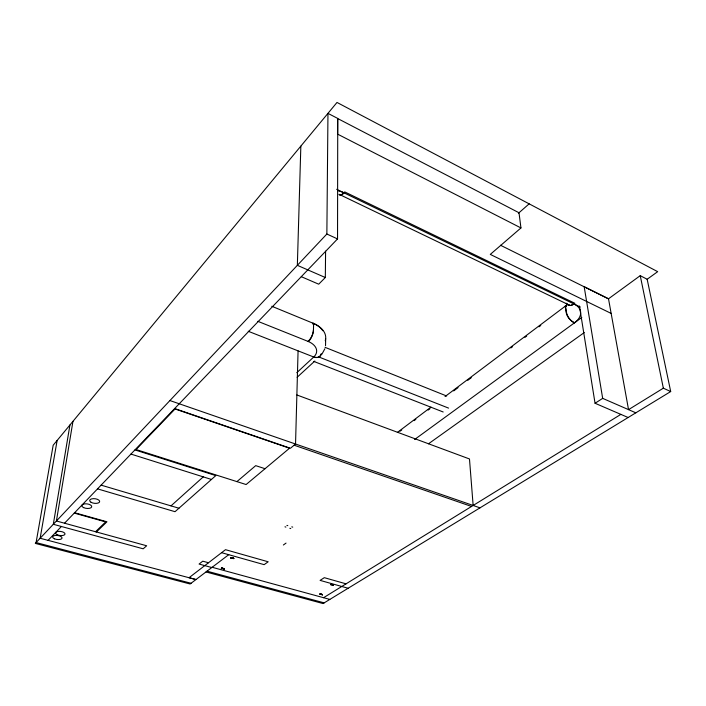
<?xml version="1.0" encoding="UTF-8"?>
<svg xmlns="http://www.w3.org/2000/svg" width="706" height="706" viewBox="0 0 706 706"><rect width="100%" height="100%" fill="white"/><g stroke="black" fill="none" stroke-linecap="round" stroke-linejoin="round"><path stroke-width="1.06" d="M64.546 523.217L337.539 238.919L337.742 118.44L327.963 113.366L326.86 234.021L35.3 543.399L190.108 583.994L228.735 554.695M332.729 584.621L333.364 585.256L331.635 584.321M331.767 584.833L330.593 584.594L331.149 584.286M331.917 584.374L332.491 584.533M332.058 584.903L333.364 585.256L333.055 584.797M331.052 584.568L333.32 585.089M325.678 338.536L325.537 345.702M319.986 593.896L322.421 594.779L320.709 593.87M320.145 594.108L319.686 594.143M320.992 593.923L322.439 594.708M321.142 594.434L322.307 594.831M322.112 594.328L322.421 594.779M301.285 276.681L318.715 284.191L325.325 277.52L325.59 251.151M312.97 323.992L312.979 323.18L315.37 324.31A26.316 16.15 1.7 0 1 322.801 330.735M313.049 323.992L313.067 323.18M271.775 306.254L313.605 323.454L313.464 329.79A9.019 4.112 -65.4 0 1 307.993 341.386A18.638 11.225 1.7 0 1 313.746 357.015L296.794 372.697M298.073 350.891L295.54 444.012L290.448 448.266L174.656 408.553M300.844 146.124L297.35 265.332L325.325 277.52M232.733 558.296L233.792 558.605L233.289 558.022M232.795 557.952L233.254 558.172L232.803 557.819M233.077 557.925L233.81 558.525M233.448 558.119L233.677 558.667M231.091 557.625L233.712 558.42M231.18 557.581L230.853 557.987L231.347 557.555M231.312 557.864L230.853 557.987M231.533 557.969L231.047 558.111M232.909 558.049L231.586 557.563M231.797 558.067L231.321 558.234M231.868 557.599L232.495 557.731M232.106 558.164L231.656 558.358M223.22 568.789L224.261 569.098L223.281 568.33M223.546 568.427L224.261 569.098M223.917 568.621L224.146 569.151M221.596 568.136L224.27 569.018M221.816 568.374L221.366 568.498M221.278 568.401L221.852 568.083M222.037 568.471L221.552 568.612M221.393 568.259L222.081 568.083M222.302 568.568L221.825 568.736M223.723 568.674L222.355 568.118M72.956 421.35L56.418 520.984L146.663 545.773L143.177 548.809L53.312 524.284L69.938 424.994M57.133 440.456L40.145 538.254L195.959 579.555M330.823 584.806L331.37 584.418M324.884 348.738L321.883 354.235M48.087 540.355L61.404 526.491M95.557 531.733L105.671 521.91L74.262 513.103M96.431 531.98L106.941 521.787L74.624 512.724M297.102 377.313L314.85 361.013M171.002 505.875L203.257 476.868M518.416 213.274L529.147 203.84M520.949 227.941L337.644 134.158L337.671 118.529L519.007 212.762L520.949 227.941L490.282 254.407L611.105 313.402M574.596 322.757A9.284 5.313 48.2 0 1 566.194 312.617L565.224 306.219L567.368 304.489M236.925 481.616L255.704 465.642L265.032 468.705M397.346 432.46L430.96 407.141M445.036 396.56L566.168 305.504L566.291 306.325M400.02 431.225L401.776 429.901M414.095 420.652L415.852 419.329M428.171 410.08L429.928 408.756M453.684 390.912L458.079 387.612M467.76 380.34L471.281 377.692M510.87 347.952L512.627 346.637M524.946 337.38L526.702 336.065M539.013 326.807L540.778 325.484M414.599 439.52L581.815 317.479M500.492 245.247L608.466 298.823L640.245 275.658L647.164 279.258L670.7 391.556L323.048 603.551L205.993 571.948M647.093 279.311L657.683 271.669L337 102.449L53.179 445.23L36.085 542.561L191.061 583.271M283.371 545.006L286.036 543.09M428.498 443.8L584.294 332.552M579.449 306.033L595.052 403.258L602.677 398.369L635.832 412.816M323.569 597.7L620.865 414.378M670.7 391.556L663.349 388.185L628.543 409.639L608.51 298.797M287.819 525.661L286.901 525.388M285.895 527.082L284.977 526.808M292.734 527.126L291.781 526.87M290.766 528.556L289.848 528.282M319.827 594.02L320.453 593.967M230.888 557.74L231.339 557.687M231.1 557.722L231.577 557.696M221.596 568.242L222.072 568.215M221.887 568.251L222.346 568.242M195.977 579.538L189.049 577.702L225.488 549.683L268.192 561.782L264.141 564.65L221.587 552.683M207.008 571.172L324.169 602.862M212.135 567.28L329.834 599.412M211.809 567.536L199.066 564.059L202.763 561.182L208.482 562.753M348.129 588.257L320.083 580.385L324.31 577.676L346.046 583.836M97.534 488.87L175.026 511.691L215.807 475.597L134.934 449.916M101.108 485.146L178.936 508.232M130.937 454.082L211.456 479.453M169.917 400.549L480.001 507.843M294.12 445.204L471.555 506.449M296.873 394.963L469.481 458.962L473.144 505.47M313.817 361.419L443.183 411.986M318.574 356.874L448.584 408.112M248.247 331.273L313.746 357.015A8.825 6.204 42.9 0 0 321.256 354.297M565.224 306.219L566.053 306.545M257.831 321.318L308.504 341.572A9.028 3.733 -68.2 0 0 313.49 329.764M325.016 347.317L446.669 396.004M595.052 403.258L628.128 417.511M326.86 234.021L337.539 238.919M313.579 323.48L316.023 324.636A27.34 16.759 1.7 0 1 325.254 340.698M340.839 195.138L568.992 304.948M336.647 189.287L580.226 306.995M608.546 298.815L584.171 286.715L602.677 398.369M640.245 275.658L663.349 388.185M565.515 305.954L566.477 312.352A9.284 4.907 52.3 0 0 574.419 322.88A22.098 13.229 -9.6 0 0 574.022 304.004A9.707 5.992 -57.3 0 1 566.265 303.201M571.348 305.133A9.707 5.71 -61 0 0 574.905 303.306L344.757 191.926A10.987 4.21 -65 0 1 340.398 194.777M569.716 305.16A9.707 5.71 -61 0 1 568.339 304.586M339.851 194.662A10.987 4.21 -65 0 1 339.374 194.379M567.456 304.101A12.329 7.501 -9.9 0 1 566.618 305.018M338.183 190.77A24.295 17.421 0.1 0 1 343.972 192.826A10.978 3.786 -68 0 1 338.995 194.318M321.195 353.759A8.834 5.983 47.2 0 1 313.746 357.015M175.07 408.977L136.055 449.545L246.112 484.537L289.531 448.222L175.07 408.977M54.556 538.855A4.748 2.039 7 0 0 62.031 538.175A4.748 2.039 7 0 0 55.447 535.422A4.748 2.039 7 0 0 54.556 538.855M83.661 507.632A4.986 2.277 6.9 0 0 91.674 506.97A4.986 2.277 6.9 0 0 85.002 503.837A4.986 2.277 6.9 0 0 83.661 507.632M91.056 502.284A5.021 2.321 6.8 0 0 99.475 502.125A5.021 2.321 6.8 0 0 93.519 498.639A5.021 2.321 6.8 0 0 91.056 502.284M57.477 534.866A4.774 2.065 7 0 0 64.996 534.16A4.774 2.065 7 0 0 58.36 531.38A4.774 2.065 7 0 0 57.477 534.866"/></g></svg>
